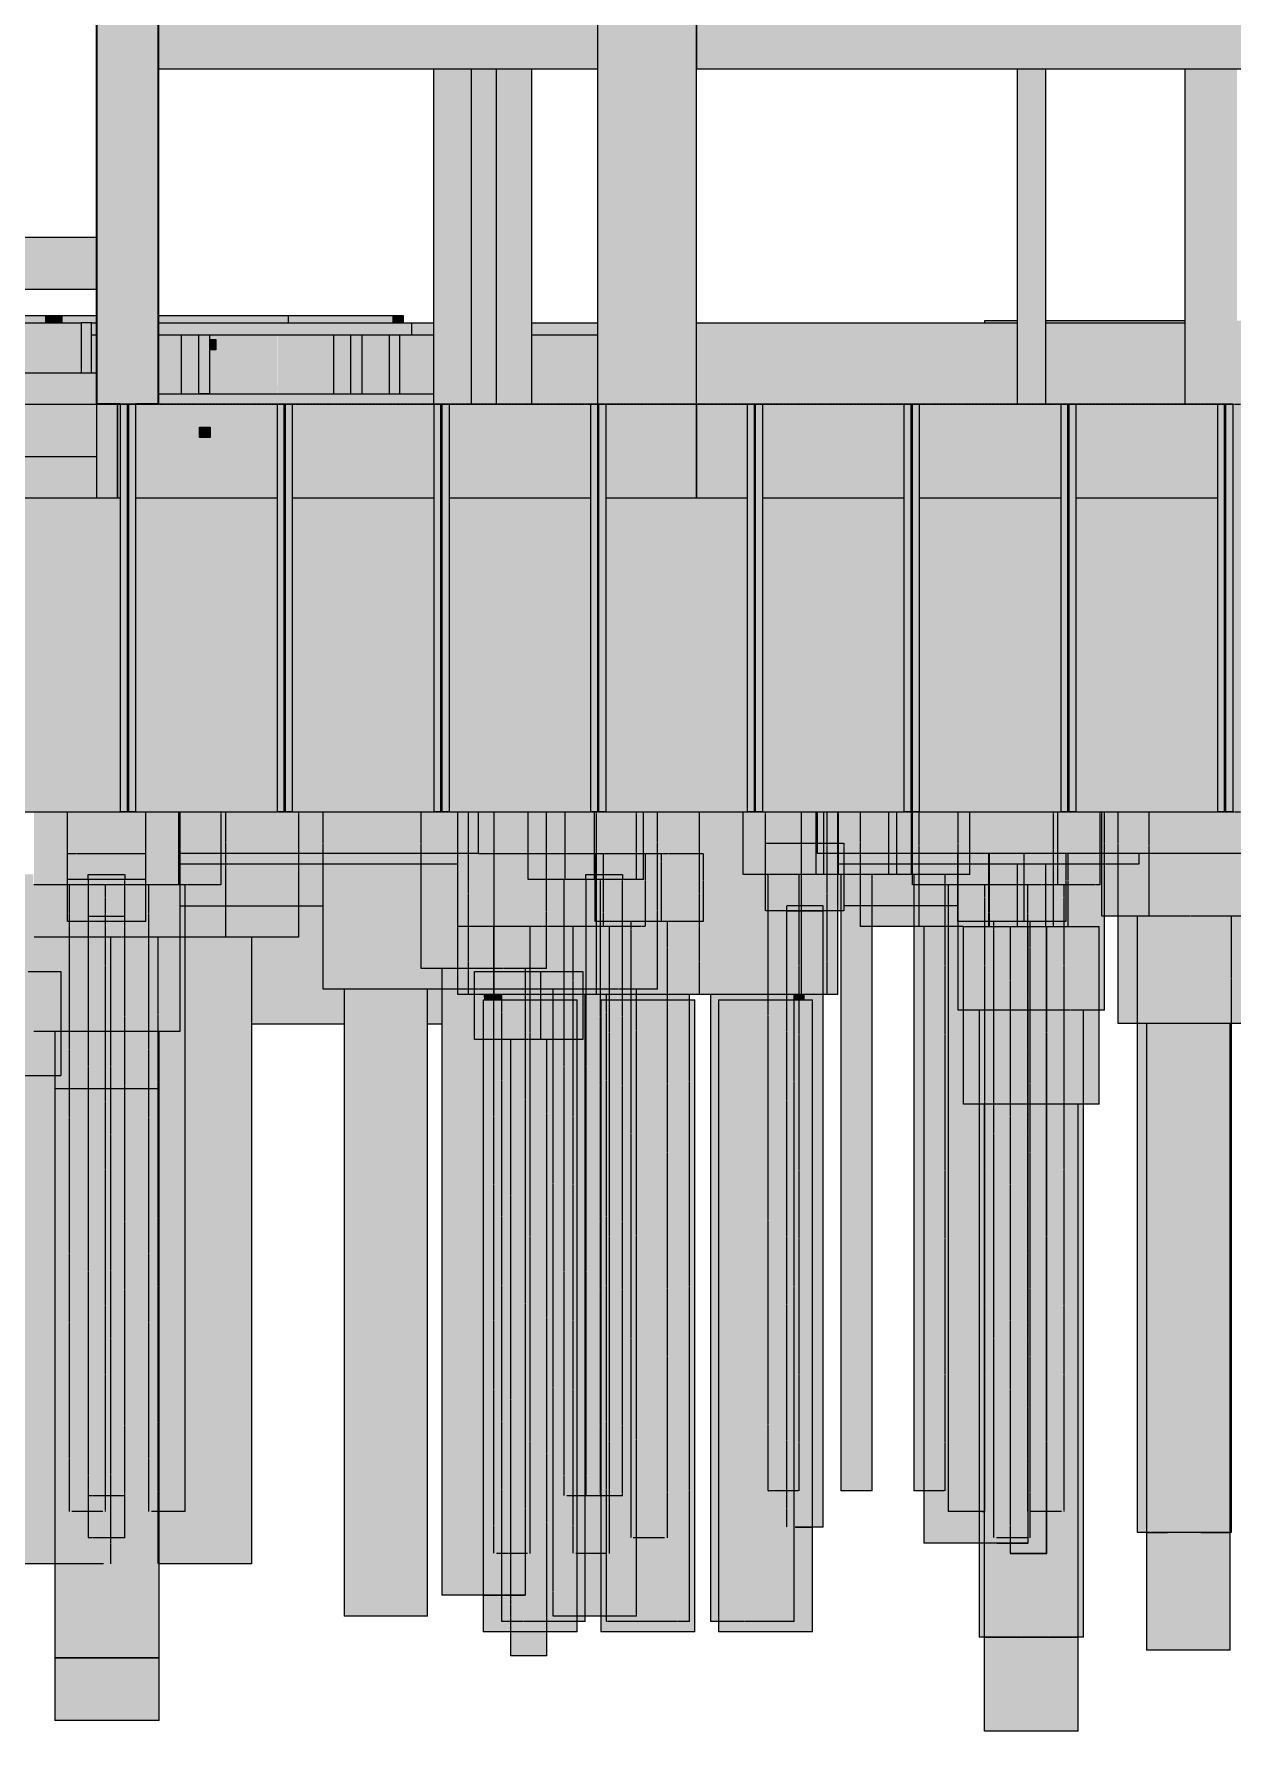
# Model space of a CAD drawing. Header units: centimetres. Extents: x -1981 to 73905, y -3196 to 88043.
# Drawn here: x 67081 to 68227, y 78240 to 79864 of the extents above; entities that cross this region are included whole.
import ezdxf

# ---------------------------------------------------------------- set-up
doc = ezdxf.new("R2010")
doc.units = ezdxf.units.CM
doc.linetypes.add('Centro', pattern=[3.175, 0.635, -0.47625, 1.5875, -0.47625])
doc.linetypes.add('Traço', pattern=[0.635, 0.3175, -0.3175])
for name, color, linetype, lineweight in [('A-FLOR', 7, 'Continuous', 25), ('A-FLOR-LEVL', 7, 'Continuous', 9), ('A-GENM', 7, 'Continuous', 25), ('S-BEAM', 7, 'Continuous', 25), ('S-COLS', 7, 'Continuous', 25), ('S-FNDN', 7, 'Continuous', 25), ('S-FNDN-HDLN', 7, 'Traço', 9)]:
    doc.layers.add(name, color=color, linetype=linetype, lineweight=lineweight)

# ---------------------------------------------------------------- blocks, each defined once
blk = doc.blocks.new('Estaca W Gerdau - W250X32_7-3763720-CT G 003 - CRT ESQ')
at = {"layer": 'S-FNDN', "linetype": 'Traço', "lineweight": 9, "true_color": 0xa4b9db}
blk.add_hatch(color=9, dxfattribs=at).paths.add_polyline_path([(-1880.1, 79120), (-1871.6, 79120), (-1871.6, 79510), (-1886.2, 79510), (-1886.2, 79120)], flags=0)
at = {"layer": 'S-FNDN', "lineweight": 9}
for p, q in [((-1886.2, 79510), (-1886.2, 79120)), ((-1871.6, 79510), (-1886.2, 79510)), ((-1879.3, 79120), (-1879.3, 79510)), ((-1878.5, 79510), (-1878.5, 79120)), ((-1871.6, 79510), (-1871.6, 79120)), ((-1871.6, 79120), (-1886.2, 79120))]:
    blk.add_line(p, q, dxfattribs=at)
blk = doc.blocks.new('PED_FURO_RETANGULAR_R04_2020 - 10x10x32-3497891-CT G 003 - CRT ESQ')
at = {"layer": 'A-GENM', "lineweight": 9}
for p, q in [((-1660.4, 79478), (-1650.4, 79488)), ((-1650.4, 79478), (-1660.4, 79488))]:
    blk.add_line(p, q, dxfattribs=at)
blk = doc.blocks.new('PED_BLRET-1EST_R01_2019 - 75x75x65-V10-CT G 003 - CRT ESQ')
at = {"layer": 'S-FNDN-HDLN'}
for p, q in [((-1766.9, 79020), (-1731.9, 79020)), ((-1731.9, 79015), (-1766.9, 79015))]:
    blk.add_line(p, q, dxfattribs=at)
blk = doc.blocks.new('PED_BLRET-1EST_R01_2019 - 75x75x65-V8-CT G 003 - CRT ESQ')
at = {"layer": 'S-FNDN-HDLN'}
for p, q in [((1305.6, 79340), (1340.6, 79340)), ((1305.6, 79335), (1305.6, 79340)), ((1340.6, 79340), (1340.6, 79335)), ((1340.6, 79335), (1305.6, 79335))]:
    blk.add_line(p, q, dxfattribs=at)
blk = doc.blocks.new('PED_BLRET-1EST_R01_2019 - 75x75x65-V13-CT G 003 - CRT ESQ')
at = {"layer": 'S-FNDN-HDLN'}
for p, q in [((-1063.7, 79030), (-1098.7, 79030)), ((-1098.7, 79030), (-1098.7, 79025)), ((-1063.7, 79025), (-1063.7, 79030)), ((-1098.7, 79025), (-1063.7, 79025))]:
    blk.add_line(p, q, dxfattribs=at)

msp = doc.modelspace()

# ---------------------------------------------------------------- hatches: boundary and pattern name
at = {"layer": 'A-FLOR', "true_color": 0xc0c0c0}
h = msp.add_hatch(color=9, dxfattribs=at)
h.paths.add_polyline_path([(67240.83, 79576), (67442.18, 79576.09), (67442.18, 79588), (67199.81, 79587.98), (67199.81, 79576), (67237.12, 79576)], flags=0)
h.paths.add_polyline_path([(67140.81, 79576), (67140.81, 79588), (67136, 79587.67), (67136, 79576), (67137.43, 79576)], flags=0)
h = msp.add_hatch(color=9, dxfattribs=at)
h.paths.add_polyline_path([(67594.39, 79576), (67620.06, 79576), (67620.06, 79588), (67557.06, 79588), (67557.06, 79576)], flags=0)
h.paths.add_polyline_path([(67442.21, 79576), (67463.56, 79576), (67463.56, 79588), (67442.21, 79588), (67442.21, 79576.09)], flags=0)
at = {"layer": 'S-BEAM', "true_color": 0xc0c0c0}
for points in [[(67551, 79831), (67620.06, 79831), (67620.06, 79916), (67199.81, 79916), (67199.81, 79831), (67447.61, 79831)], [(68067.97, 79831), (68338.08, 79831), (68338.08, 79916), (67715.06, 79916), (67715.06, 79831), (67861.18, 79831)], [(67140.81, 79831), (67140.81, 79831.02), (67140.81, 79840.83)], [(66930.65, 79620), (67140.81, 79620.21), (67140.81, 79670), (66544.86, 79670), (66544.86, 79620), (66878.95, 79620)], [(67053.4, 79588), (67091.3, 79588), (67091.3, 79595), (67026.5, 79595), (67026.5, 79588), (67034.04, 79588)], [(67091.3, 79588), (67107.38, 79588), (67107.38, 79595), (67091.3, 79595), (67091.3, 79591.67)], [(67136, 79540), (67136, 79588), (67125.87, 79588), (67126.04, 79540), (67130.76, 79540)], [(67423.91, 79588), (67423.91, 79595), (67324.07, 79595), (67324.07, 79588), (67421.38, 79588)], [(67423.91, 79588), (67434.03, 79588), (67434.03, 79595), (67423.91, 79595), (67423.91, 79592.3)], [(67254.91, 79562), (67254.91, 79572), (67249.59, 79572), (67249.59, 79562)], [(67425.57, 79520), (67431.13, 79520), (67431.13, 79576), (67420.89, 79576), (67420.89, 79520), (67424.4, 79520)], [(67447.07, 79520), (67463.56, 79520), (67463.56, 79576), (67431.13, 79576), (67431.13, 79520)], [(67557.06, 79510), (67620.06, 79510), (67620.06, 79576), (67557.06, 79576), (67557.06, 79512.82)], [(67463.51, 79510), (67463.56, 79510), (67463.51, 79520), (67199.81, 79519.7), (67199.81, 79510), (67447.61, 79510)], [(67249.31, 79478), (67249.31, 79488), (67239.31, 79487.84), (67239.31, 79478), (67240.83, 79478)], [(67486.53, 79070), (67486.53, 79080), (67220.81, 79080), (67220.81, 79070), (67470.64, 79070)], [(68133.53, 79070), (68138.41, 79070), (68138.41, 79080), (67850.09, 79080), (67850.09, 79070), (68118.61, 79070)], [(67357.56, 79030), (67357.56, 79070), (67220.81, 79070), (67220.81, 79030), (67249.31, 79030)], [(67938.73, 79030), (67965.31, 79030), (67965.31, 79070), (67855.98, 79070), (67855.98, 79030), (67912.88, 79030)]]:
    msp.add_hatch(color=9, dxfattribs=at).paths.add_polyline_path(points, flags=0)
h = msp.add_hatch(color=9, dxfattribs=at)
h.paths.add_polyline_path([(65791.94, 79442), (66421.07, 79442), (66421.07, 79450), (66406.07, 79450), (66405.86, 79588), (65791.94, 79588)], flags=0)
h.paths.add_polyline_path([(66458.11, 79442), (66459.76, 79442), (66459.76, 79450), (66458.11, 79450), (66458.11, 79443.72)], flags=0)
h.paths.add_polyline_path([(66827.26, 79442), (66883.9, 79442), (66883.9, 79450), (66813.86, 79450), (66813.86, 79442)], flags=0)
h.paths.add_polyline_path([(66601.44, 79442), (66672.19, 79442), (66672.17, 79450), (66601.44, 79450), (66601.44, 79443.72)], flags=0)
h.paths.add_polyline_path([(67086.28, 79540), (67125.87, 79540), (67125.87, 79588), (67016.7, 79588), (67016.7, 79540), (67085.74, 79540)], flags=0)
h = msp.add_hatch(color=9, dxfattribs=at)
h.paths.add_polyline_path([(67199.81, 79520), (67222.09, 79520), (67222.09, 79576), (67199.81, 79576), (67199.81, 79531.97)], flags=0)
h.paths.add_polyline_path([(67248.83, 79520), (67313.95, 79520), (67313.6, 79576), (67248.83, 79576), (67248.83, 79531.97)], flags=0)
h.paths.add_polyline_path([(67140.45, 79540), (67140.81, 79540), (67140.81, 79576), (67136, 79575.73), (67136, 79540), (67137.43, 79540)], flags=0)
h.paths.add_polyline_path([(67254.91, 79562), (67249.59, 79562), (67249.91, 79572), (67254.91, 79572)], flags=0)
h.paths.add_polyline_path([(67278.38, 79588), (67313.95, 79588), (67313.95, 79595), (67199.81, 79595), (67199.81, 79588), (67240.83, 79588)], flags=0)
h.paths.add_polyline_path([(67137.43, 79588), (67140.81, 79588), (67140.81, 79595), (67107.38, 79595), (67107.38, 79588), (67136, 79588)], flags=0)
h = msp.add_hatch(color=9, dxfattribs=at)
h.paths.add_polyline_path([(67314.37, 79520), (67314.24, 79576), (67313.95, 79576), (67314.24, 79520)], flags=0)
h.paths.add_polyline_path([(67319.04, 79588), (67324.07, 79588), (67324.07, 79595), (67313.95, 79595), (67314.24, 79588), (67318.37, 79588)], flags=0)
h = msp.add_hatch(color=9, dxfattribs=at)
h.paths.add_polyline_path([(67715.06, 79510), (68021.81, 79510), (68021.81, 79588), (67715.06, 79588), (67715.06, 79519.79)], flags=0)
h.paths.add_polyline_path([(68330.92, 79510), (68330.92, 79588), (68232.31, 79588), (68232.31, 79510), (68326.45, 79510)], flags=0)
h.paths.add_polyline_path([(68182.31, 79510), (68182.31, 79588), (68048.81, 79588), (68048.81, 79510), (68171.36, 79510)], flags=0)
h = msp.add_hatch(color=9, dxfattribs=at)
h.paths.add_polyline_path([(68274.75, 79588), (68338.08, 79588), (68338.08, 79590), (68232.31, 79590), (68232.31, 79588), (68238.28, 79588)], flags=0)
h.paths.add_polyline_path([(68011.56, 79588), (68021.81, 79588), (68021.81, 79590), (67990.81, 79590), (67990.81, 79588), (67995.46, 79588)], flags=0)
h.paths.add_polyline_path([(68405, 79588), (68407.02, 79588), (68407.02, 79590), (68395.81, 79589.89), (68395.81, 79588)], flags=0)
h.paths.add_polyline_path([(68048.81, 79588), (68182.31, 79588.23), (68182.31, 79590), (68048.81, 79590), (68048.81, 79589.47)], flags=0)
h = msp.add_hatch(color=9, dxfattribs=at)
h.paths.add_polyline_path([(67314.37, 79520), (67367.77, 79520), (67367.77, 79576), (67314.37, 79576), (67314.37, 79531.97)], flags=0)
h.paths.add_polyline_path([(67395.92, 79520), (67420.89, 79520), (67420.89, 79576), (67394.51, 79576), (67394.51, 79520)], flags=0)
h = msp.add_hatch(color=9, dxfattribs=at)
h.paths.add_polyline_path([(67028.11, 79420), (67140.81, 79420), (67140.81, 79460), (67028.11, 79460), (67028.11, 79443.72)], flags=0)
h.paths.add_polyline_path([(67020.41, 79510), (67140.81, 79510), (67140.81, 79540), (67015.95, 79540), (67015.95, 79510), (67020.12, 79510)], flags=0)
h = msp.add_hatch(color=9, dxfattribs=at)
h.paths.add_polyline_path([(66980.81, 79460), (67013.51, 79460), (67013.51, 79510), (66980.81, 79510), (66980.81, 79487.84)], flags=0)
h.paths.add_polyline_path([(67034.04, 79460), (67140.81, 79460), (67140.81, 79510), (67028.11, 79510), (67028.11, 79460)], flags=0)
h = msp.add_hatch(color=9, dxfattribs=at)
h.paths.add_polyline_path([(67220.81, 79080), (67505.86, 79080), (67505.86, 79120), (67220.81, 79120), (67220.81, 79090.73)], flags=0)
h.paths.add_polyline_path([(67163.51, 79120), (67163.28, 79120), (67163.28, 79120)], flags=0)
h.paths.add_polyline_path([(67551, 79420), (67613.51, 79420), (67613.51, 79510), (67478.11, 79510), (67478.11, 79420), (67499.31, 79420)], flags=0)
h.paths.add_polyline_path([(67313.51, 79420), (67313.51, 79510), (67178.11, 79510), (67178.11, 79420), (67290.88, 79420)], flags=0)
h.paths.add_polyline_path([(67344.22, 79420), (67463.51, 79420), (67463.51, 79510), (67328.11, 79510), (67328.11, 79420)], flags=0)
h.paths.add_polyline_path([(67160.81, 79420), (67163.51, 79420), (67163.28, 79510), (67160.81, 79510), (67160.81, 79443.72)], flags=0)
h.paths.add_polyline_path([(67239.31, 79478), (67239.31, 79488), (67249.31, 79487.84), (67249.31, 79478), (67240.83, 79478)], flags=0)
h = msp.add_hatch(color=9, dxfattribs=at)
h.paths.add_polyline_path([(68067.97, 79080), (68314.34, 79080), (68314.34, 79120), (67830.76, 79120), (67830.76, 79080), (68048.81, 79080)], flags=0)
h.paths.add_polyline_path([(67763.51, 79120), (67763.51, 79120), (67757.79, 79120)], flags=0)
h.paths.add_polyline_path([(67861.18, 79420), (67913.51, 79420), (67913.51, 79510), (67778.11, 79510), (67778.11, 79420)], flags=0)
h.paths.add_polyline_path([(67928.11, 79420), (68063.51, 79420), (68063.51, 79510), (67928.11, 79510), (67928.11, 79443.72)], flags=0)
h.paths.add_polyline_path([(67763.51, 79420), (67763.51, 79510), (67715.06, 79510), (67715.06, 79420), (67757.79, 79420)], flags=0)
h.paths.add_polyline_path([(68288.11, 79420), (68288.11, 79510), (68228.11, 79510), (68228.11, 79420), (68274.75, 79420)], flags=0)
h.paths.add_polyline_path([(68213.51, 79420), (68213.51, 79510), (68078.11, 79510), (68078.11, 79420), (68182.57, 79420)], flags=0)
h = msp.add_hatch(color=9, dxfattribs=at)
h.paths.add_polyline_path([(67013.29, 79120), (67013.51, 79120), (67013.29, 79178.98)], flags=0)
h.paths.add_polyline_path([(67028.11, 79120), (67163.51, 79120), (67163.28, 79420), (67028.11, 79420), (67028.11, 79178.98)], flags=0)
h.paths.add_polyline_path([(68171.36, 79120), (68213.51, 79120), (68213.51, 79420), (68078.11, 79420), (68078.11, 79120)], flags=0)
h.paths.add_polyline_path([(68228.11, 79120), (68363.51, 79120), (68363.51, 79420), (68228.11, 79420), (68228.11, 79178.98)], flags=0)
h.paths.add_polyline_path([(68063.51, 79120), (68063.51, 79420), (67928.11, 79420), (67928.11, 79120), (68042.12, 79120)], flags=0)
h.paths.add_polyline_path([(69113.51, 79120), (69113.51, 79420), (68978.11, 79420), (68978.11, 79120), (69101.9, 79120)], flags=0)
h.paths.add_polyline_path([(67178.11, 79120), (67313.51, 79120), (67313.51, 79420), (67178.11, 79420), (67178.11, 79134.86)], flags=0)
h.paths.add_polyline_path([(67913.51, 79120), (67913.51, 79420), (67778.11, 79420), (67778.11, 79120), (67912.88, 79120)], flags=0)
h.paths.add_polyline_path([(67328.11, 79120), (67463.51, 79120), (67463.51, 79420), (67328.11, 79420), (67328.11, 79355.47)], flags=0)
h.paths.add_polyline_path([(68963.51, 79120), (68963.51, 79420), (68828.11, 79420), (68828.11, 79120), (68895.11, 79120)], flags=0)
h.paths.add_polyline_path([(68813.51, 79120), (68813.51, 79420), (68678.11, 79420), (68678.11, 79120), (68791.72, 79120)], flags=0)
h.paths.add_polyline_path([(67478.11, 79120), (67613.51, 79120), (67613.51, 79420), (67478.11, 79420), (67478.11, 79178.98)], flags=0)
h.paths.add_polyline_path([(67628.11, 79120), (67763.51, 79120), (67763.51, 79420), (67628.11, 79420), (67628.11, 79134.86)], flags=0)
h.paths.add_polyline_path([(68378.11, 79120), (68513.51, 79120), (68513.51, 79420), (68378.11, 79420), (68378.11, 79178.98)], flags=0)
h.paths.add_polyline_path([(68528.11, 79120), (68663.51, 79120), (68663.51, 79420), (68528.11, 79420), (68528.11, 79178.98)], flags=0)
h = msp.add_hatch(color=9, dxfattribs=at)
h.paths.add_polyline_path([(67357.56, 78917), (67377.56, 78917), (67377.56, 78950), (67357.56, 78950), (67357.56, 79030), (67334.09, 79030), (67334.09, 79000), (67289.26, 79000), (67289.26, 78917), (67349.25, 78917)], flags=0)
h.paths.add_polyline_path([(67471.31, 78917), (67471.31, 78950), (67457.56, 78950), (67457.56, 78917)], flags=0)
h.paths.add_polyline_path([(67034.04, 78967), (67064.4, 78967), (67064.4, 79000), (67019.58, 79000), (67019.58, 79060), (67012.16, 79060), (67012.16, 78967), (67019.58, 78967)], flags=0)
at = {"layer": 'S-COLS', "true_color": 0xc0c0c0}
for points in [[(67140.81, 79510), (67199.81, 79510), (67199.81, 79983), (67140.81, 79983), (67140.81, 79531.97)], [(67620.51, 79510), (67715.06, 79510), (67715.06, 79906), (67620.06, 79906), (67620.41, 79510)], [(67470.51, 79510), (67499.31, 79510), (67499.31, 79831), (67463.56, 79831), (67463.56, 79510), (67470.41, 79510)], [(67523.31, 79510), (67523.31, 79831), (67499.31, 79831), (67499.31, 79510)], [(67525.16, 79510), (67557.06, 79510), (67557.06, 79831), (67523.31, 79831), (67523.31, 79510)], [(68023.31, 79510), (68048.81, 79510), (68048.81, 79831), (68021.81, 79831), (68021.81, 79510)], [(68228.11, 79510), (68232.31, 79510), (68232.31, 79831), (68182.31, 79831), (68182.31, 79510), (68223.06, 79510)], [(67238.17, 79520), (67238.17, 79576), (67222.09, 79576), (67222.09, 79520)], [(67240.83, 79520), (67248.83, 79520), (67248.83, 79576), (67238.17, 79576), (67238.17, 79520), (67239.31, 79520)], [(67367.77, 79520), (67383.85, 79520), (67383.85, 79576), (67367.77, 79576), (67367.77, 79531.97)], [(67394.51, 79520), (67394.51, 79576), (67383.85, 79576), (67383.85, 79520)], [(67654.4, 79420), (67715.06, 79420), (67715.06, 79510), (67628.11, 79510), (67628.11, 79420), (67636.06, 79420)], [(68042.12, 79010), (68048.81, 79010), (68048.81, 79070), (68021.81, 79070), (68021.81, 79010)]]:
    msp.add_hatch(color=9, dxfattribs=at).paths.add_polyline_path(points, flags=0)
h = msp.add_hatch(color=9, dxfattribs=at)
h.paths.add_polyline_path([(67160.81, 79120), (67160.81, 79120), (67159.81, 79120)], flags=0)
h.paths.add_polyline_path([(67159.81, 79420), (67160.81, 79420), (67160.81, 79510), (67140.81, 79510), (67140.81, 79420), (67153.24, 79420)], flags=0)
at = {"layer": 'S-FNDN', "true_color": 0xc0c0c0}
for points in [[(67080.81, 78910), (67220.81, 78910), (67220.81, 79120), (67080.81, 79120), (67080.81, 78914.24)], [(67496.81, 78945), (67521.17, 78945), (67521.17, 79120), (67505.86, 79120), (67505.86, 79080), (67486.53, 79080), (67486.53, 78945)], [(67521.17, 78945), (67815.45, 78945), (67815.45, 79120), (67521.17, 79120), (67521.17, 78958.36)], [(67850.09, 78945), (67850.09, 79080), (67830.76, 79080), (67830.76, 79120), (67815.45, 79120), (67815.45, 78945), (67839.81, 78945)], [(68118.61, 78917.29), (68248.61, 78917.29), (68248.61, 79080), (68138.41, 79080), (68138.41, 79070), (68118.61, 79070), (68118.61, 79002.49)], [(67357.56, 78950), (67471.31, 78950), (67471.31, 78970), (67451.31, 78970), (67451.31, 79070), (67357.56, 79070), (67357.56, 78967)], [(67486.53, 78970), (67486.53, 79070), (67451.31, 79070), (67451.31, 78970)], [(67855.98, 79025), (67855.98, 79070), (67850.09, 79070), (67850.09, 79025)], [(68118.61, 79020), (68118.61, 79070), (68105.31, 79070), (68105.44, 79020)], [(67200.81, 78450), (67222.71, 78450), (67222.71, 79030), (67220.81, 79030), (67220.47, 78910), (67200.81, 78910), (67200.81, 78473)], [(67223.48, 78450), (67225.42, 78450), (67225.42, 79030), (67222.71, 79030), (67222.71, 78450)], [(67334.09, 79000), (67334.09, 79030), (67264.42, 79030), (67264.42, 79000)], [(67853.92, 78470), (67882.88, 78470), (67882.75, 79010), (67871.89, 79010), (67871.89, 79030), (67855.98, 79030), (67855.66, 79025), (67853.92, 79025), (67853.92, 78473)], [(67871.89, 79010), (67927.95, 79010), (67927.95, 79030), (67871.89, 79030)], [(67938.73, 79010), (67955.85, 79010), (67955.85, 79030), (67927.95, 79030), (67927.95, 79010)], [(67955.85, 78450), (67985.31, 78450), (67985.01, 78840), (67970.31, 78840), (67970.31, 78930), (67965.31, 78930), (67965.31, 79015), (67964.9, 79015), (67964.58, 79030), (67955.85, 79030), (67955.85, 78473)], [(67965.31, 79015), (67965.31, 79030), (67964.9, 79030), (67964.9, 79015)], [(67853.92, 78470), (67853.92, 79025), (67853.02, 79025), (67853.02, 78470)], [(67064.4, 78400), (67100.81, 78400), (67100.81, 78910), (67080.81, 78910), (67080.81, 79000), (67064.4, 79000), (67064.4, 78473)], [(67200.9, 78400), (67282.37, 78400), (67282.37, 79000), (67225.42, 79000), (67225.42, 78450), (67200.81, 78450), (67200.81, 78400)], [(67288.14, 78400), (67289.26, 78400), (67289.26, 79000), (67282.37, 79000), (67282.37, 78400), (67285.82, 78400)], [(67923.75, 78470), (67923.75, 79010), (67922.86, 79010), (67922.86, 78470)], [(67925.6, 78470), (67932.48, 78470), (67932.48, 79010), (67923.75, 79010), (67923.75, 78470)], [(67932.48, 78420), (67985.31, 78420), (67985.17, 78450), (67955.85, 78450), (67955.85, 79010), (67932.48, 79010), (67932.48, 78428.88)], [(67990.42, 78840), (68100.31, 78840), (68100.31, 79010), (67970.31, 79010), (67970.31, 78840)], [(67471.31, 78370), (67510.81, 78370), (67510.96, 78940), (67511.31, 78940), (67511.02, 78945), (67486.53, 78945), (67486.53, 78970), (67471.31, 78970), (67471.31, 78384.76)], [(67377.56, 78350), (67457.56, 78350), (67457.56, 78950), (67377.56, 78950), (67377.56, 78384.76)], [(67510.81, 78335), (67600.81, 78335), (67600.81, 78940), (67510.81, 78940), (67510.81, 78340.63)], [(67520.3, 78940), (67528.31, 78940), (67528.31, 78945), (67511.31, 78945), (67511.42, 78940), (67518.25, 78940)], [(67600.81, 78345), (67608.31, 78345), (67608.3, 78945), (67528.31, 78945), (67528.32, 78940), (67600.81, 78940), (67600.81, 78350)], [(67610.62, 78350), (67623.31, 78350), (67623.31, 78940), (67628.31, 78940), (67628.31, 78945), (67608.31, 78945), (67608.31, 78350)], [(67623.31, 78335), (67713.31, 78335), (67712.95, 78940), (67623.31, 78940), (67623.31, 78340.63)], [(67707.7, 78940), (67708.31, 78940), (67708.3, 78945), (67628.31, 78945), (67628.55, 78940), (67707.67, 78940)], [(67728.92, 78345), (67735.81, 78345), (67735.81, 78940), (67808.31, 78940), (67808.3, 78945), (67728.31, 78945), (67728.31, 78345)], [(67735.81, 78335), (67825.81, 78335), (67825.81, 78940), (67735.81, 78940), (67735.81, 78345)], [(67815.45, 78940), (67818.48, 78940), (67818.48, 78945), (67808.31, 78945), (67808.31, 78940), (67815.01, 78940)], [(67835.98, 78435), (67835.98, 78945), (67818.48, 78945), (67818.48, 78940), (67825.81, 78940), (67825.81, 78435), (67835.38, 78435)], [(68137.05, 78430), (68145.69, 78430), (68145.69, 78917.29), (68136.86, 78917.29), (68136.86, 78430)], [(68145.69, 78317.29), (68225.69, 78317.29), (68225.29, 78917.29), (68145.69, 78917.29), (68145.69, 78384.76)], [(68226.71, 78430), (68226.53, 78917.29), (68225.69, 78917.29), (68225.69, 78430)], [(67100.81, 78855), (67150.81, 78855), (67150.81, 78910), (67100.81, 78910), (67100.81, 78862.72)], [(67200.81, 78855), (67200.81, 78910), (67150.81, 78910), (67150.81, 78855), (67200.76, 78855)], [(67100.81, 78250), (67150.81, 78250), (67150.81, 78855), (67100.81, 78855), (67100.81, 78252.39)], [(67150.81, 78250), (67200.81, 78250), (67200.81, 78855), (67150.81, 78855), (67150.81, 78252.39)], [(67985.92, 78330), (67990.46, 78330), (67990.31, 78840), (67985.31, 78840), (67985.31, 78330)], [(67990.46, 78240), (68035.31, 78240), (68035.31, 78840), (67990.46, 78840), (67990.46, 78296.51)], [(68062.95, 78240), (68080.15, 78240), (68079.86, 78840), (68035.31, 78840), (68035.31, 78240), (68056.73, 78240)], [(68084.69, 78330), (68085.31, 78330), (68085.22, 78840), (68080.15, 78840), (68080.15, 78330), (68082.86, 78330)], [(67559.52, 78312), (67569.08, 78312), (67568.96, 78335), (67536.78, 78335), (67536.78, 78312), (67559.25, 78312)], [(67569.08, 78312), (67571.75, 78312), (67571.72, 78335), (67569.08, 78335)]]:
    msp.add_hatch(color=9, dxfattribs=at).paths.add_polyline_path(points, flags=0)
h = msp.add_hatch(color=9, dxfattribs=at)
h.paths.add_polyline_path([(67970.31, 78930), (67970.31, 79010), (68021.81, 79010), (68021.81, 79070), (67965.31, 79070), (67965.31, 78930)], flags=0)
h.paths.add_polyline_path([(68100.31, 78930), (68105.31, 78930), (68105.31, 79070), (68048.81, 79070), (68048.81, 79010), (68100.31, 79010), (68100.31, 78945.08)], flags=0)
h = msp.add_hatch(color=9, dxfattribs=at)
h.paths.add_polyline_path([(67019.58, 79000), (67080.81, 79000), (67080.81, 79050), (67080.16, 79050), (67080.16, 79060), (67019.58, 79060), (67019.58, 79002.49)], flags=0)
h.paths.add_polyline_path([(67240.83, 79000), (67264.42, 79000), (67264.42, 79030), (67225.42, 79030), (67225.42, 79000)], flags=0)

# ---------------------------------------------------------------- linework, layer by layer
at = {"layer": 'A-FLOR', "lineweight": 9}
for p, q in [((67136, 79588), (67140.81, 79588)), ((67199.81, 79588), (67463.56, 79588)), ((67442.21, 79588), (67442.21, 79576)), ((67557.06, 79588), (67620.06, 79588)), ((67140.81, 79576), (67136, 79576)), ((67238.17, 79576), (67199.81, 79576)), ((67383.85, 79576), (67238.17, 79576)), ((67463.56, 79576), (67383.85, 79576))]:
    msp.add_line(p, q, dxfattribs=at)
at = {"layer": 'A-FLOR-LEVL', "linetype": 'Centro'}
for p, q in [((66654.37, 79510), (72202.94, 79510)), ((66654.37, 79120), (72202.94, 79120))]:
    msp.add_line(p, q, dxfattribs=at)
at = {"layer": 'S-BEAM', "lineweight": 9}
for p, q in [((67140.81, 79831), (67140.81, 79976)), ((67620.06, 79916), (67620.06, 79831)), ((67715.06, 79916), (67715.06, 79831)), ((67199.81, 79831), (67620.06, 79831)), ((67715.06, 79831), (68338.08, 79831)), ((66544.86, 79670), (67140.81, 79670)), ((66544.86, 79620), (67140.81, 79620)), ((67016.7, 79588), (67125.87, 79588)), ((67026.5, 79595), (67091.3, 79595)), ((67091.3, 79595), (67107.38, 79595)), ((67107.38, 79595), (67107.38, 79588)), ((67107.38, 79595), (67140.81, 79595)), ((67136, 79588), (67125.87, 79588)), ((67125.87, 79588), (67125.87, 79540)), ((67136, 79540), (67136, 79588)), ((67199.81, 79595), (67313.95, 79595)), ((67313.95, 79595), (67324.07, 79595)), ((67324.07, 79595), (67324.07, 79588)), ((67324.07, 79595), (67423.91, 79595)), ((67423.91, 79595), (67434.03, 79595)), ((67434.03, 79595), (67434.03, 79588)), ((67715.06, 79588), (68021.81, 79588)), ((67990.81, 79588), (67990.81, 79590)), ((67990.81, 79590), (68021.81, 79590)), ((68048.81, 79590), (68182.31, 79590)), ((68048.81, 79588), (68182.31, 79588)), ((67249.59, 79572), (67254.91, 79572)), ((67249.59, 79562), (67249.59, 79572)), ((67254.91, 79572), (67254.91, 79562)), ((67420.89, 79576), (67420.89, 79520)), ((67431.13, 79520), (67431.13, 79576)), ((67620.06, 79576), (67557.06, 79576)), ((67254.91, 79562), (67249.59, 79562)), ((67015.95, 79540), (67140.81, 79540)), ((67199.81, 79520), (67238.17, 79520)), ((67238.17, 79520), (67383.85, 79520)), ((67383.85, 79520), (67463.56, 79520)), ((67028.11, 79510), (67140.81, 79510)), ((67160.81, 79420), (67160.81, 79510)), ((67313.51, 79510), (67199.81, 79510)), ((67463.51, 79510), (67328.11, 79510)), ((67613.51, 79510), (67478.11, 79510)), ((67715.06, 79510), (67715.06, 79420)), ((67763.51, 79510), (67715.06, 79510)), ((67913.51, 79510), (67778.11, 79510)), ((68063.51, 79510), (67928.11, 79510)), ((68213.51, 79510), (68078.11, 79510)), ((67239.31, 79488), (67249.31, 79488)), ((67239.31, 79478), (67239.31, 79488)), ((67249.31, 79488), (67249.31, 79478)), ((67249.31, 79478), (67239.31, 79478)), ((67028.11, 79460), (67140.81, 79460)), ((67163.28, 79420), (67028.11, 79420)), ((67313.51, 79420), (67178.11, 79420)), ((67463.51, 79420), (67328.11, 79420)), ((67613.51, 79420), (67478.11, 79420)), ((67763.51, 79420), (67628.11, 79420)), ((67913.51, 79420), (67778.11, 79420)), ((68063.51, 79420), (67928.11, 79420)), ((68213.51, 79420), (68078.11, 79420)), ((67028.11, 79120), (67163.28, 79120)), ((67178.11, 79120), (67313.51, 79120)), ((67328.11, 79120), (67463.51, 79120)), ((67478.11, 79120), (67613.51, 79120)), ((67505.86, 79120), (67505.86, 79080)), ((67628.11, 79120), (67763.51, 79120)), ((67778.11, 79120), (67913.51, 79120)), ((67830.76, 79080), (67830.76, 79120)), ((67928.11, 79120), (68063.51, 79120)), ((68078.11, 79120), (68213.51, 79120)), ((67505.86, 79080), (67220.81, 79080)), ((68314.34, 79080), (67830.76, 79080)), ((68138.41, 79070), (68138.41, 79080)), ((67220.81, 79070), (67486.53, 79070)), ((67850.09, 79070), (68138.41, 79070)), ((67220.81, 79030), (67357.56, 79030)), ((67965.31, 79030), (67855.98, 79030)), ((67289.26, 78917), (67377.56, 78917)), ((67457.53, 78917), (67471.31, 78917))]:
    msp.add_line(p, q, dxfattribs=at)
at = {"layer": 'S-COLS', "color": 66, "lineweight": 35, "true_color": 0x578d05}
for p, q in [((67140.81, 79983), (67140.81, 79510)), ((67199.81, 79983), (67199.81, 79510)), ((67163.28, 79510), (67140.81, 79510)), ((67199.81, 79510), (67178.11, 79510))]:
    msp.add_line(p, q, dxfattribs=at)
at = {"layer": 'S-COLS', "lineweight": 9}
for p, q in [((67620.06, 79906), (67620.06, 79510)), ((67715.06, 79510), (67715.06, 79906)), ((67140.81, 79831), (67140.81, 79540)), ((67463.56, 79510), (67463.56, 79831)), ((67499.31, 79831), (67499.31, 79510)), ((67523.31, 79831), (67523.31, 79510)), ((67557.06, 79831), (67557.06, 79510)), ((68021.81, 79831), (68021.81, 79510)), ((68048.81, 79831), (68048.81, 79510)), ((68182.31, 79831), (68182.31, 79510)), ((67222.09, 79520), (67222.09, 79576)), ((67248.83, 79576), (67238.17, 79576)), ((67238.17, 79576), (67238.17, 79520)), ((67248.83, 79576), (67248.83, 79520)), ((67367.77, 79520), (67367.77, 79576)), ((67394.51, 79576), (67383.85, 79576)), ((67383.85, 79576), (67383.85, 79520)), ((67394.51, 79576), (67394.51, 79520)), ((67248.83, 79520), (67238.17, 79520)), ((67383.85, 79520), (67394.51, 79520)), ((67140.81, 79510), (67140.81, 79420)), ((67160.81, 79510), (67160.81, 79420)), ((67715.06, 79510), (67628.11, 79510)), ((67715.06, 79510), (67628.11, 79510)), ((67715.06, 79420), (67715.06, 79510)), ((68021.81, 79070), (68021.81, 79010)), ((68048.81, 79070), (68048.81, 79010))]:
    msp.add_line(p, q, dxfattribs=at)
at = {"layer": 'S-FNDN', "lineweight": 9}
for p, q in [((67220.81, 78910), (67220.81, 79120)), ((67521.17, 78945), (67521.17, 79120)), ((67815.45, 78945), (67815.45, 79120)), ((67486.53, 78945), (67486.53, 79080)), ((67850.09, 78945), (67850.09, 79080)), ((67357.56, 78950), (67357.56, 79070)), ((67451.31, 78970), (67451.31, 79070)), ((67855.98, 79070), (67855.98, 79025)), ((67965.31, 78930), (67965.31, 79070)), ((68105.31, 78930), (68105.31, 79070)), ((68118.61, 78917.29), (68118.61, 79070)), ((67225.43, 78450), (67225.43, 79030)), ((67264.42, 79000), (67264.42, 79030)), ((67334.09, 79030), (67334.09, 79000)), ((67871.89, 79010), (67871.89, 79030)), ((67927.95, 79010), (67927.95, 79030)), ((67955.83, 79030), (67955.83, 78450)), ((67964.9, 79015), (67964.9, 79030)), ((67855.98, 79025), (67850.09, 79025)), ((67852.95, 79025), (67852.95, 78470)), ((67965.31, 79015), (67964.9, 79015)), ((68118.61, 79020), (68105.31, 79020)), ((67264.42, 79000), (67225.42, 79000)), ((67334.09, 79000), (67264.42, 79000)), ((67289.37, 78400), (67289.37, 79000)), ((67927.95, 79010), (67871.89, 79010)), ((67882.95, 78470), (67882.95, 79010)), ((67922.79, 79010), (67922.79, 78470)), ((67955.88, 79010), (67927.95, 79010)), ((67932.39, 79010), (67932.39, 78420)), ((67970.31, 79010), (68100.31, 79010)), ((67970.31, 78840), (67970.31, 79010)), ((68100.31, 78840), (68100.31, 79010)), ((67486.53, 78970), (67451.31, 78970)), ((67471.31, 78970), (67471.31, 78370)), ((67471.31, 78950), (67357.56, 78950)), ((67377.56, 78950), (67377.56, 78350)), ((67457.56, 78350), (67457.56, 78950)), ((67521.17, 78945), (67486.53, 78945)), ((67510.81, 78940), (67510.81, 78335)), ((67510.81, 78940), (67600.81, 78940)), ((67815.45, 78945), (67521.17, 78945)), ((67528.31, 78945), (67528.31, 78940)), ((67600.81, 78335), (67600.81, 78940)), ((67608.31, 78345), (67608.31, 78945)), ((67623.31, 78940), (67623.31, 78335)), ((67623.31, 78940), (67713.31, 78940)), ((67628.31, 78945), (67628.31, 78940)), ((67708.31, 78940), (67708.31, 78945)), ((67713.31, 78335), (67713.31, 78940)), ((67728.31, 78945), (67728.31, 78345)), ((67735.81, 78940), (67735.81, 78335)), ((67735.81, 78940), (67825.81, 78940)), ((67808.31, 78940), (67808.31, 78945)), ((67850.09, 78945), (67815.45, 78945)), ((67825.81, 78335), (67825.81, 78940)), ((67835.98, 78435), (67835.98, 78945)), ((67970.31, 78930), (67965.31, 78930)), ((68105.31, 78930), (68100.31, 78930)), ((68248.61, 78917.29), (68118.61, 78917.29)), ((68136.79, 78917.29), (68136.79, 78430)), ((68145.69, 78917.29), (68145.69, 78317.29)), ((68225.69, 78317.29), (68225.69, 78917.29)), ((68226.79, 78430), (68226.79, 78917.29)), ((67080.81, 78910), (67220.81, 78910)), ((67100.81, 78910), (67100.81, 78855)), ((67200.81, 78855), (67200.81, 78910)), ((67100.81, 78855), (67100.81, 78250)), ((67100.81, 78855), (67150.81, 78855)), ((67150.81, 78855), (67200.81, 78855)), ((67200.81, 78250), (67200.81, 78855)), ((68100.31, 78840), (67970.31, 78840)), ((67985.31, 78840), (67985.31, 78330)), ((67990.31, 78840), (67990.31, 78240)), ((68080.31, 78240), (68080.31, 78840)), ((68085.31, 78330), (68085.31, 78840)), ((67853.92, 78470), (67852.95, 78470)), ((67882.88, 78470), (67853.92, 78470)), ((67923.75, 78470), (67922.79, 78470)), ((67932.46, 78470), (67923.75, 78470)), ((67222.71, 78450), (67200.75, 78450)), ((67225.43, 78450), (67222.71, 78450)), ((67985.17, 78450), (67955.85, 78450)), ((67835.98, 78435), (67825.86, 78435)), ((68145.61, 78430), (68136.86, 78430)), ((68226.79, 78430), (68225.69, 78430)), ((67985.31, 78420), (67932.48, 78420)), ((67100.79, 78400), (67064.4, 78400)), ((67282.37, 78400), (67200.9, 78400)), ((67289.17, 78400), (67282.37, 78400)), ((67510.84, 78370), (67471.31, 78370)), ((67457.56, 78350), (67377.56, 78350)), ((67623.33, 78350), (67608.27, 78350)), ((67600.81, 78335), (67510.81, 78335)), ((67536.77, 78335), (67536.77, 78312)), ((67571.77, 78312), (67571.77, 78335)), ((67608.31, 78345), (67600.93, 78345)), ((67713.31, 78335), (67623.31, 78335)), ((67735.69, 78345), (67728.31, 78345)), ((67825.81, 78335), (67735.81, 78335)), ((67990.37, 78330), (67985.31, 78330)), ((68085.31, 78330), (68080.2, 78330)), ((68225.69, 78317.29), (68145.69, 78317.29)), ((67569.08, 78312), (67536.78, 78312)), ((67571.77, 78312), (67569.08, 78312)), ((67150.81, 78250), (67100.81, 78250)), ((67200.81, 78250), (67150.81, 78250)), ((68035.31, 78240), (67990.46, 78240)), ((68080.15, 78240), (68035.31, 78240))]:
    msp.add_line(p, q, dxfattribs=at)
at = {"layer": 'S-FNDN-HDLN'}
for p, q in [((67112.81, 79055), (67112.81, 79120)), ((67163.51, 79120), (67163.29, 79120)), ((67187.81, 79055), (67187.81, 79120)), ((67219.54, 79050), (67219.54, 79120)), ((67259.68, 79120), (67259.68, 79050)), ((67264.42, 79030.01), (67264.42, 79120)), ((67334.09, 79120), (67334.09, 79030.01)), ((67357.56, 79070.01), (67357.56, 79120)), ((67451.31, 79070.01), (67451.31, 79120)), ((67486.53, 79080.01), (67486.53, 79120)), ((67496.81, 78945), (67496.81, 79120)), ((67553.71, 79055), (67553.71, 79120)), ((67571.31, 78970), (67571.31, 79120)), ((67589.06, 79055), (67589.06, 79120)), ((67617.18, 79055), (67617.18, 79120)), ((67618.79, 79120), (67618.79, 78945)), ((67657.13, 79120), (67657.13, 79055)), ((67664.06, 79055), (67664.06, 79120)), ((67677.56, 78950), (67677.56, 79120)), ((67717.83, 78945), (67717.83, 79120)), ((67759.45, 79060), (67759.45, 79120)), ((67780.65, 79120), (67780.65, 79060)), ((67829.29, 79060), (67829.29, 79120)), ((67836.78, 79060), (67836.78, 79120)), ((67839.81, 79070), (67839.81, 79120)), ((67850.09, 79080.01), (67850.09, 79120)), ((67850.48, 79120), (67850.48, 79060)), ((67871.89, 79030.01), (67871.89, 79120)), ((67899.12, 79060), (67899.12, 79120)), ((67906.61, 79060), (67906.61, 79120)), ((67920.32, 79120), (67920.32, 79060)), ((67921.57, 79050), (67921.57, 79120)), ((67927.95, 79070), (67927.95, 79120)), ((67965.31, 79070.01), (67965.31, 79120)), ((67976.45, 79060), (67976.45, 79120)), ((68056.24, 79120), (68056.24, 79010)), ((68060.8, 79050), (68060.8, 79120)), ((68101.05, 79120), (68101.05, 79050)), ((68102.87, 79020), (68102.87, 79120)), ((68105.31, 79070.01), (68105.31, 79120)), ((68118.61, 79070.01), (68118.61, 79120)), ((68148.26, 79070), (68148.26, 79120)), ((67112.81, 79080), (67187.81, 79080)), ((67486.39, 79010), (67486.39, 79080)), ((67505.86, 79080), (67548.52, 79080)), ((67548.52, 79080), (67564.57, 79080)), ((67564.57, 79080), (67617.8, 79080)), ((67617.81, 79080), (67681.28, 79080)), ((67617.81, 79015), (67617.81, 79080)), ((67625.78, 79010), (67625.78, 79080)), ((67665.92, 79080), (67665.92, 79010)), ((67681.28, 79080), (67721.23, 79080)), ((67681.28, 79015), (67681.28, 79080)), ((67721.23, 79080), (67721.23, 79015)), ((67780.98, 79090), (67855.98, 79090)), ((67780.98, 79025), (67780.98, 79090)), ((67855.98, 79090), (67855.98, 79070.01)), ((67964.9, 79030.01), (67964.9, 79080)), ((67994.82, 79010), (67994.82, 79080)), ((67995.35, 79010), (67995.35, 79080)), ((68028.37, 79015), (68028.37, 79080)), ((68068.32, 79080), (68068.32, 79015)), ((68070.35, 79080), (68070.35, 79010)), ((67839.81, 78945), (67839.81, 79070)), ((67927.95, 79030.01), (67927.95, 79070)), ((68148.26, 79020), (68148.26, 79070)), ((67219.54, 79050), (67080.82, 79050)), ((67112.81, 79015), (67112.81, 79055)), ((67187.81, 79055), (67112.81, 79055)), ((67114.4, 79050), (67114.4, 78450)), ((67132.81, 79055), (67132.81, 78465)), ((67149.4, 78450), (67149.4, 79050)), ((67167.81, 78465), (67167.81, 79055)), ((67187.81, 79015), (67187.81, 79055)), ((67190.43, 79050), (67190.43, 78450)), ((67259.68, 79050), (67219.54, 79050)), ((67225.43, 79030.01), (67225.43, 79050)), ((67589.05, 79055), (67553.71, 79055)), ((67587.92, 79055), (67587.92, 78465)), ((67664.06, 79055), (67589.06, 79055)), ((67609.06, 79055), (67609.06, 78465)), ((67622.92, 78465), (67622.92, 79055)), ((67644.06, 78465), (67644.06, 79055)), ((67780.65, 79060), (67759.45, 79060)), ((67829.29, 79060), (67780.65, 79060)), ((67783.11, 79060), (67783.11, 78470)), ((67813.11, 78470), (67813.11, 79060)), ((67850.48, 79060), (67829.29, 79060)), ((67899.12, 79060), (67850.48, 79060)), ((67852.95, 79060), (67852.95, 79025.01)), ((67882.95, 79010.01), (67882.95, 79060)), ((67920.32, 79060), (67899.12, 79060)), ((67976.45, 79060), (67920.32, 79060)), ((68060.8, 79050), (67921.57, 79050)), ((67922.79, 79060), (67922.79, 79010.01)), ((67952.79, 78470), (67952.79, 79060)), ((67955.83, 79050), (67955.83, 79030.01)), ((67990.83, 78450), (67990.83, 79050)), ((68031.78, 79050), (68031.78, 78450)), ((68101.05, 79050), (68060.8, 79050)), ((68066.78, 78450), (68066.78, 79050)), ((67187.81, 79015), (67112.81, 79015)), ((67681.28, 79015), (67617.81, 79015)), ((67652.02, 79015), (67652.02, 78425)), ((67721.23, 79015), (67681.28, 79015)), ((67687.02, 78425), (67687.02, 79015)), ((67850.09, 79025), (67780.98, 79025)), ((67800.98, 79025), (67800.98, 78435)), ((67835.98, 78945.01), (67835.98, 79025)), ((68028.37, 79015), (67965.31, 79015)), ((67999.11, 79015), (67999.11, 78425)), ((68068.32, 79015), (68028.37, 79015)), ((68034.11, 78425), (68034.11, 79015)), ((68105.31, 79020), (68102.87, 79020)), ((68148.26, 79020), (68118.61, 79020)), ((68136.79, 79020), (68136.79, 78917.3)), ((68251.34, 79020), (68148.26, 79020)), ((68226.79, 78917.3), (68226.79, 79020)), ((67225.41, 79000), (67080.82, 79000)), ((67154.29, 78400), (67154.29, 79000)), ((67199.37, 79000), (67199.37, 78400)), ((67625.78, 79010), (67486.39, 79010)), ((67520.64, 79010), (67520.64, 78410)), ((67555.64, 78410), (67555.64, 79010)), ((67596.67, 79010), (67596.67, 78410)), ((67665.92, 79010), (67625.78, 79010)), ((67631.67, 78410), (67631.67, 79010)), ((67970.3, 79010), (67955.88, 79010)), ((68014.94, 79010), (68014.94, 78410)), ((68015.23, 79010), (68015.23, 78410)), ((68032.39, 78420), (68032.39, 79010)), ((68049.94, 78410), (68049.94, 79010)), ((68050.23, 78410), (68050.23, 79010)), ((67075.22, 78967), (67085.34, 78967)), ((67085.34, 78967), (67106.64, 78967)), ((67106.64, 78967), (67106.64, 78867)), ((67571.31, 78970), (67486.53, 78970)), ((67502.55, 78967), (67566.03, 78967)), ((67502.55, 78902), (67502.55, 78967)), ((67551.31, 78370), (67551.31, 78970)), ((67566.03, 78967), (67605.98, 78967)), ((67566.03, 78902), (67566.03, 78967)), ((67605.98, 78967), (67605.98, 78902)), ((67677.56, 78950), (67471.31, 78950)), ((67577.56, 78950), (67577.56, 78350)), ((67657.56, 78350), (67657.56, 78950)), ((67528.31, 78940), (67528.31, 78345)), ((67628.31, 78940), (67628.31, 78345)), ((67708.31, 78345), (67708.31, 78940)), ((67808.31, 78345), (67808.31, 78940)), ((68100.3, 78930), (67970.31, 78930)), ((67985.31, 78930), (67985.31, 78840.01)), ((68085.31, 78840.01), (68085.31, 78930)), ((67566.03, 78902), (67502.55, 78902)), ((67536.77, 78902), (67536.77, 78335.01)), ((67605.98, 78902), (67566.03, 78902)), ((67571.77, 78335.01), (67571.77, 78902)), ((67106.64, 78867), (67064.5, 78867)), ((67132.81, 78465), (67132.81, 78425)), ((67167.81, 78465), (67132.81, 78465)), ((67167.81, 78425), (67167.81, 78465)), ((67609.06, 78465), (67590.61, 78465)), ((67644.06, 78465), (67609.06, 78465)), ((67784.08, 78470), (67783.11, 78470)), ((67783.54, 78470), (67783.97, 78470)), ((67812.15, 78470), (67784.08, 78470)), ((67853.02, 78470), (67852.95, 78470)), ((67922.86, 78470), (67922.79, 78470)), ((67951.82, 78470), (67932.46, 78470)), ((67146.69, 78450), (67117.12, 78450)), ((67146.79, 78450), (67146.69, 78450)), ((67200.75, 78450), (67193.15, 78450)), ((67225.43, 78450), (67225.42, 78450)), ((67988.1, 78450), (67985.17, 78450)), ((67990.43, 78450), (67988.1, 78450)), ((67988.2, 78450), (67990.41, 78450)), ((68064.05, 78450), (68034.51, 78450)), ((68064.15, 78450), (68064.05, 78450)), ((67818.48, 78435), (67809.46, 78435)), ((67809.73, 78435), (67818.48, 78435)), ((67818.48, 78435), (67825.86, 78435)), ((67825.86, 78435), (67818.48, 78435)), ((68145.57, 78430), (68166.07, 78430)), ((68197.5, 78430), (68145.62, 78430)), ((68225.69, 78430), (68197.5, 78430)), ((68197.55, 78430), (68225.83, 78430)), ((68226.79, 78430), (68226.71, 78430)), ((67167.81, 78425), (67132.81, 78425)), ((67684.33, 78425), (67654.32, 78425)), ((67684.42, 78425), (67684.33, 78425)), ((68002.41, 78420), (67985.32, 78420)), ((68031.42, 78425), (68001.8, 78425)), ((68032.39, 78420), (68002.41, 78420)), ((68002.46, 78420), (68032.15, 78420)), ((68031.52, 78425), (68031.42, 78425)), ((67147.28, 78400), (67100.79, 78400)), ((67147.36, 78400), (67147.28, 78400)), ((67200.9, 78400), (67200.83, 78400)), ((67552.92, 78410), (67523.36, 78410)), ((67553.03, 78410), (67552.92, 78410)), ((67628.95, 78410), (67599.39, 78410)), ((67629.05, 78410), (67628.95, 78410)), ((68015.08, 78410), (68014.94, 78410)), ((68014.94, 78410), (68015.09, 78410)), ((68032.79, 78410), (68015.23, 78410)), ((68015.23, 78410), (68032.68, 78410)), ((68032.79, 78410), (68050.23, 78410)), ((68050.23, 78410), (68032.79, 78410)), ((67511.31, 78370), (67510.85, 78370)), ((67510.85, 78370), (67511.31, 78370)), ((67511.31, 78370), (67524.99, 78370)), ((67551.31, 78370), (67511.31, 78370)), ((67525.16, 78370), (67550.7, 78370)), ((67608.27, 78350), (67577.56, 78350)), ((67657.56, 78350), (67623.34, 78350)), ((67600.93, 78345), (67528.31, 78345)), ((67708.31, 78345), (67628.31, 78345)), ((67808.31, 78345), (67735.7, 78345)), ((68035.31, 78330), (67990.37, 78330)), ((67990.76, 78330), (68035.31, 78330)), ((68035.31, 78330), (68080.2, 78330)), ((68080.2, 78330), (68035.31, 78330)), ((67150.81, 78310), (67100.81, 78310)), ((67100.81, 78310), (67150.81, 78310)), ((67150.81, 78310), (67200.81, 78310)), ((67200.81, 78310), (67150.81, 78310)), ((67571.76, 78312), (67571.75, 78312))]:
    msp.add_line(p, q, dxfattribs=at)

# ---------------------------------------------------------------- block references
at = {"layer": 'A-GENM', "lineweight": 9}
msp.add_blockref('PED_FURO_RETANGULAR_R04_2020 - 10x10x32-3497891-CT G 003 - CRT ESQ', (68899.67, 0), dxfattribs=at)
at = {"layer": 'S-FNDN', "lineweight": 9}
for p in [(69049.67, 0), (69199.67, 0), (69349.67, 0), (69499.67, 0), (69649.67, 0), (69799.67, 0), (69949.67, 0), (70099.67, 0)]:
    msp.add_blockref('Estaca W Gerdau - W250X32_7-3763720-CT G 003 - CRT ESQ', p, dxfattribs=at)
at = {"layer": 'S-FNDN', "linetype": 'Traço', "lineweight": 9}
for name, p in [('PED_BLRET-1EST_R01_2019 - 75x75x65-V8-CT G 003 - CRT ESQ', (65827.16, -280)), ('PED_BLRET-1EST_R01_2019 - 75x75x65-V8-CT G 003 - CRT ESQ', (66303.41, -280)), ('PED_BLRET-1EST_R01_2019 - 75x75x65-V13-CT G 003 - CRT ESQ', (68899.67, 0)), ('PED_BLRET-1EST_R01_2019 - 75x75x65-V10-CT G 003 - CRT ESQ', (68899.67, 0))]:
    msp.add_blockref(name, p, dxfattribs=at)

doc.saveas('drawing.dxf')
